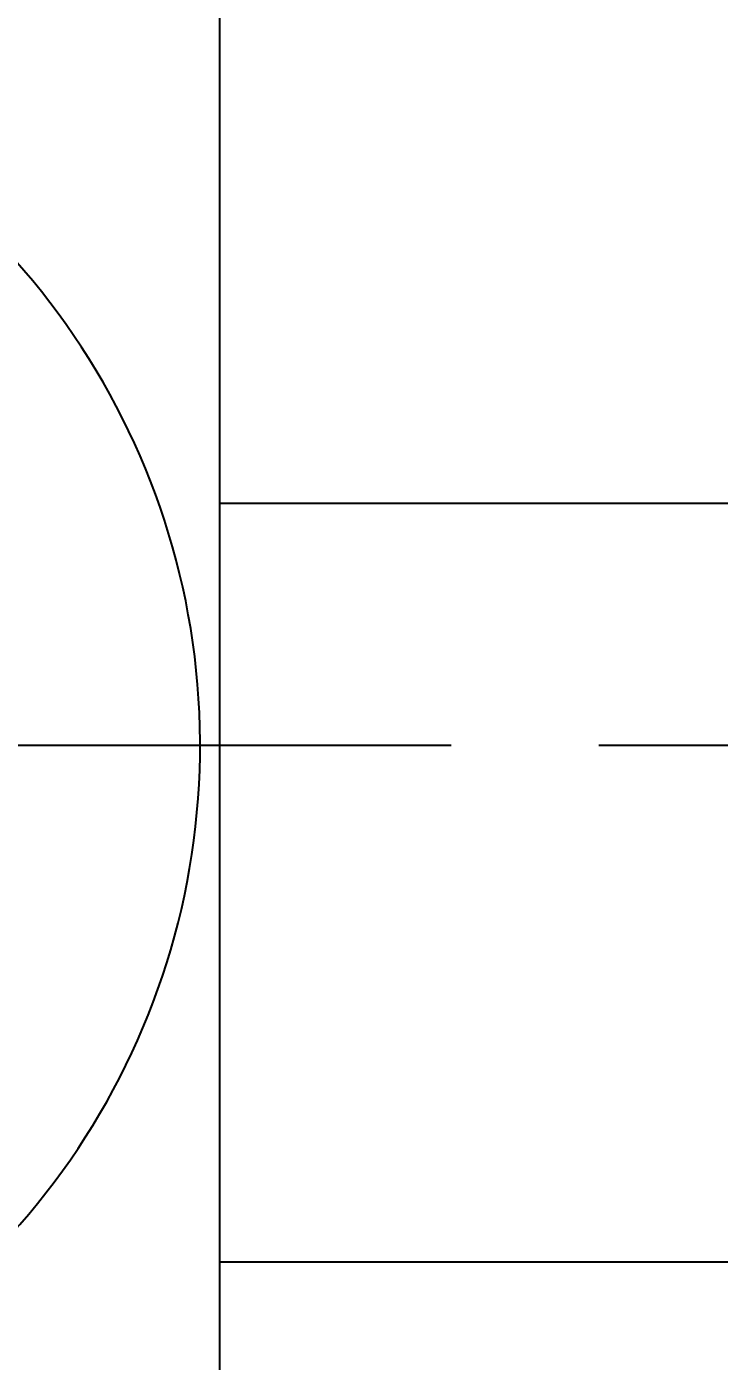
# Model space of a CAD drawing. Header units: millimetres. Extents: x 0 to 29400, y 0 to 20790.
# Drawn here: x 16131 to 16951, y 11451 to 13034 of the extents above; entities that cross this region are included whole.
import ezdxf

# ---------------------------------------------------------------- set-up
doc = ezdxf.new("R2010")
doc.units = ezdxf.units.MM
doc.header["$LTSCALE"] = 700
doc.linetypes.add('G', pattern=[2, 1.25, -0.25, 0.25, -0.25])
for name, color, linetype in [('01', 7, 'Continuous'), ('05', 142, 'G'), ('08', 1, 'Continuous')]:
    doc.layers.add(name, color=color, linetype=linetype)
doc.styles.get("Standard").update_dxf_attribs({"font": 'FZYTK.TTF', "width": 0.707})
doc.dimstyles.new('INTE', dxfattribs={"dimscale": 70, "dimtxt": 3.5, "dimasz": 3, "dimexe": 3, "dimexo": 0, "dimgap": 1, "dimtad": 1, "dimdec": 0, "dimdsep": 46, "dimtxsty": 'Standard', "dimcen": 0, "dimclrd": 1, "dimclre": 1, "dimclrt": 3, "dimaunit": 1, "dimadec": 0, "dimazin": 0, "dimtfac": 1, "dimtdec": 0, "dimtmove": 0, "dimatfit": 0, "dimfxl": 1, "dimarcsym": 0})

# ---------------------------------------------------------------- blocks, each defined once
blk = doc.blocks.new('*D847')
at = {"layer": '08', "color": 1, "lineweight": -2}
for p, q in [((19345.33032505005, 16880.97861289598), (25222.22751804423, 16880.97861289598)), ((25012.22751804423, 7692.97861289595), (25012.22751804423, 16670.97861289598)), ((14962.64169285735, 7482.978612895953), (25222.22751804423, 7482.97861289595))]:
    blk.add_line(p, q, dxfattribs=at)
at = {"layer": '08', "color": 1}
for points in [[(24977.22751804423, 16670.97861289598), (25047.22751804423, 16670.97861289598), (25012.22751804423, 16880.97861289598)], [(24977.22751804423, 7692.97861289595), (25047.22751804423, 7692.97861289595), (25012.22751804423, 7482.97861289595)]]:
    blk.add_solid(points, dxfattribs=at)
at = {"layer": 'DEFPOINTS', "color": 0}
for p in [(19345.33032505005, 16880.97861289598), (25012.22751804423, 16880.97861289598), (14962.64169285735, 7482.978612895953)]:
    blk.add_point(p, dxfattribs=at)
at = {"layer": '08', "color": 3, "insert": (24783.71285228706, 12181.97861289597), "char_height": 245, "attachment_point": 5, "rotation": 90}
blk.add_mtext('{\\fArial|b0|i0|c204|p34;Внешняя сторона кузова\\Fisocp,intecad|c134;9398}', dxfattribs=at)
blk = doc.blocks.new('*D854')
at = {"layer": '08', "color": 1, "lineweight": -2}
for p, q in [((19030.92553753621, 18159.26929364295), (25718.12244408788, 18159.26929364295)), ((25508.12244408788, 17949.26929364295), (25508.12244408787, 5239.669293642958)), ((15649.91551973172, 5029.669293642961), (25718.12244408787, 5029.669293642958))]:
    blk.add_line(p, q, dxfattribs=at)
at = {"layer": '08', "color": 1}
for points in [[(25473.12244408788, 17949.26929364295), (25543.12244408788, 17949.26929364295), (25508.12244408788, 18159.26929364295)], [(25473.12244408787, 5239.669293642958), (25543.12244408787, 5239.669293642958), (25508.12244408787, 5029.669293642958)]]:
    blk.add_solid(points, dxfattribs=at)
at = {"layer": 'DEFPOINTS', "color": 0}
for p in [(19030.92553753621, 18159.26929364295), (15649.91551973172, 5029.669293642961), (25508.12244408787, 5029.669293642958)]:
    blk.add_point(p, dxfattribs=at)
at = {"layer": '08', "color": 3, "insert": (25315.62244408787, 11594.46929364296), "char_height": 245, "attachment_point": 5, "rotation": 90}
blk.add_mtext('13130', dxfattribs=at)

msp = doc.modelspace()

# ---------------------------------------------------------------- linework, layer by layer
at = {"layer": '01'}
for p, q in [((16359.02553753623, 13154.47861289598), (16359.02553753623, 10624.96929364296)), ((16359.02553753623, 12468.98793214901), (17482.19092984709, 12468.987932149)), ((16359.02553753623, 11568.98793214901), (17539.02553753623, 11568.987932149))]:
    msp.add_line(p, q, dxfattribs=at)
msp.add_arc((15472.62553753621, 12181.96929364296), 863.5, 290.2696570374847, 70.31158184843007, dxfattribs=at)
at = {"layer": '05', "color": 4, "linetype": 'G'}
msp.add_line((10158.60498530534, 12181.97861289598), (19409.13312999134, 12181.97861289598), dxfattribs=at)

# ---------------------------------------------------------------- dimensions: what is measured, and where the dimension line sits
at = {"layer": '08'}
dim = msp.add_linear_dim(base=(25508.12244408787, 5029.669293642958), p1=(19030.92553753621, 18159.26929364295), p2=(15649.91551973172, 5029.669293642961), angle=90, dimstyle='INTE', dxfattribs=at)
dim.commit()
dim.dimension.update_dxf_attribs({"geometry": '*D854', "text_midpoint": (25508.12244408787, 11594.46929364296), "dimtype": 160})
dim = msp.add_linear_dim(base=(25012.22751804423, 16880.97861289598), p1=(14962.64169285735, 7482.978612895953), p2=(19345.33032505005, 16880.97861289598), angle=90, text='{\\fArial|b0|i0|c204|p34;Внешняя сторона кузова\\Fisocp,intecad|c134;<>}', dimstyle='INTE', dxfattribs=at)
dim.commit()
dim.dimension.update_dxf_attribs({"geometry": '*D847', "text_midpoint": (24783.71285228706, 12181.97861289597)})

doc.saveas('drawing.dxf')
